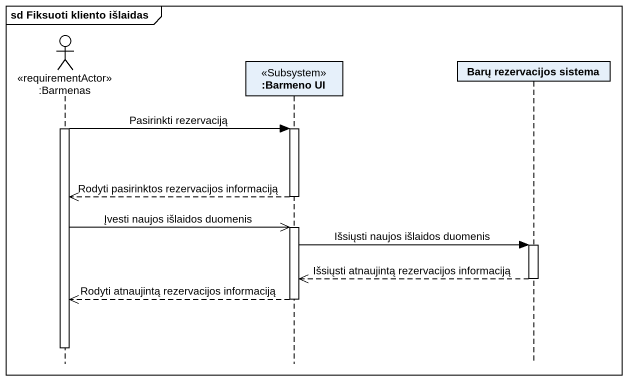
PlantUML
@startuml
mainframe sd Fiksuoti kliento išlaidas
hide footbox
actor ":Barmenas" as Barmenas <<requirementActor>>
participant ":Barmeno UI" as Barmeno_UI <<Subsystem>>
participant "Barų rezervacijos sistema" as Barų_rezervacijos_sistema

activate Barmenas
Barmenas -> Barmeno_UI : Pasirinkti rezervaciją
activate Barmeno_UI
Barmeno_UI -->> Barmenas : Rodyti pasirinktos rezervacijos informaciją
deactivate Barmeno_UI
Barmenas ->> Barmeno_UI : Įvesti naujos išlaidos duomenis
activate Barmeno_UI
Barmeno_UI -> Barų_rezervacijos_sistema : Išsiųsti naujos išlaidos duomenis
activate Barų_rezervacijos_sistema
Barų_rezervacijos_sistema -->> Barmeno_UI : Išsiųsti atnaujintą rezervacijos informaciją
deactivate Barų_rezervacijos_sistema
Barmeno_UI -->> Barmenas : Rodyti atnaujintą rezervacijos informaciją
deactivate Barmeno_UI
deactivate Barmenas
@enduml
